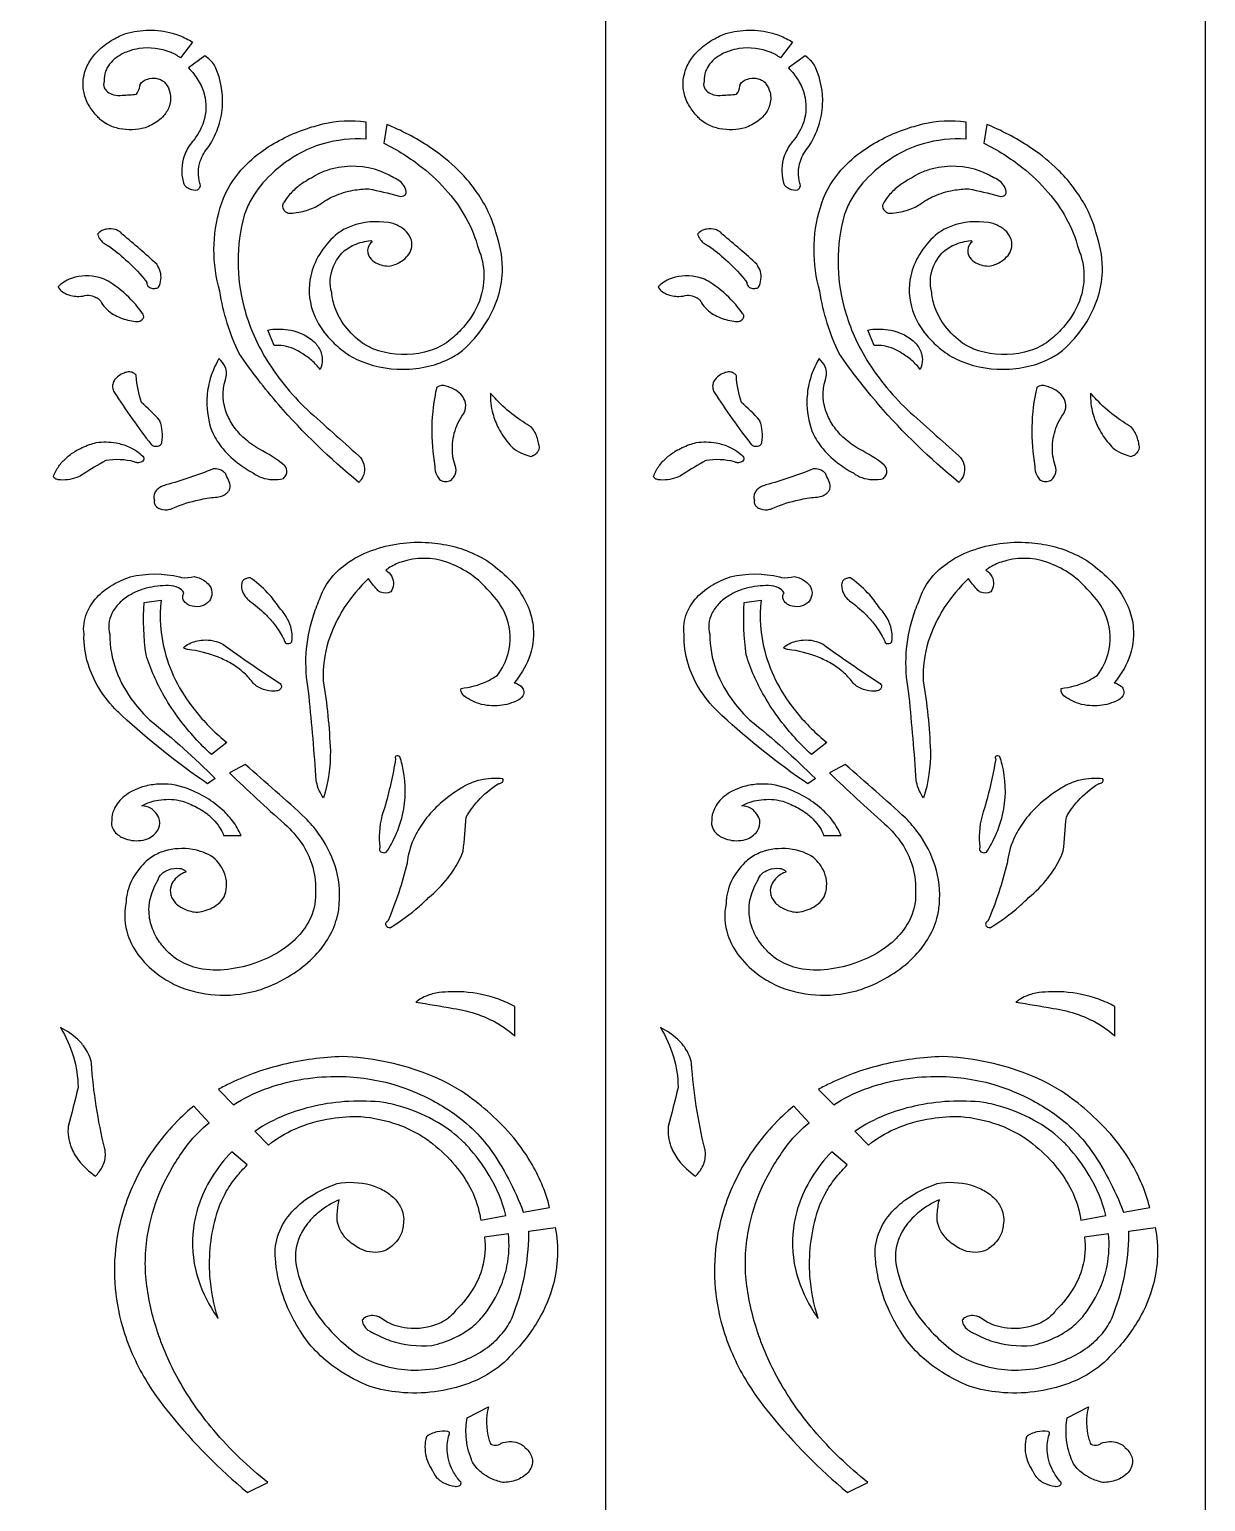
# Model space of a CAD drawing. Header units: millimetres. Extents: x -125 to 875, y -733 to 1267.
# Drawn here: x 385 to 875, y -412 to 201 of the extents above; entities that cross this region are included whole.
import ezdxf

# ---------------------------------------------------------------- set-up
doc = ezdxf.new("R2010")
doc.units = ezdxf.units.MM
doc.layers.add('Image_1', color=70, linetype='Continuous')

msp = doc.modelspace()

# ---------------------------------------------------------------- linework, layer by layer
at = {"layer": 'Image_1'}
msp.add_line((625, 1267), (625, -733), dxfattribs=at)
msp.add_lwpolyline([(625, 1267), (375, 1267), (125, 1267), (-125, 1267), (-125, -733), (125, -733), (375, -733), (625, -733), (875, -733), (875, 1267)], close=True, dxfattribs=at)
for points in [[(452.95, 196.14), (447.92, 189.58, 0.059479), (443.98, 191.85, 0.135698), (430.67, 193.45, 0.04559), (426.56, 192.46, 0.027667), (424.23, 191.52, 0.048701), (421.07, 189.62, 0.064552), (418.39, 187.01, 0.076088), (416.71, 184.02, 0.11284), (416.16, 179.89, 0.207076), (416.19, 177.18, 0.121353), (417.55, 175.48, 0.09827), (420.06, 174.24, 0.100166), (423.67, 174, 0.006338), (429.55, 174.41, 0.117704), (431.03, 177.88, 0.022626), (431.11, 178.57, -0.103264), (432.42, 179.95, -0.125183), (435.98, 181.14, -0.103859), (439.22, 180.7, -0.0629), (440.7, 179.95, -0.095556), (441.86, 178.8, -0.094581), (443.54, 175.16, -0.142491), (443.32, 169.59, -0.097268), (440.96, 165.54, -0.050581), (438.65, 163.38, -0.073056), (433.19, 160.47, -0.121424), (422.56, 160.08, -0.070182), (417.57, 161.84, -0.056137), (414.76, 163.71, -0.042541), (413.29, 165.2, -0.059628), (409.99, 169.45, -0.084016), (407.73, 175.09, -0.123467), (408, 183.43, -0.077992), (410.56, 188.88, -0.058495), (414.14, 193.07, -0.058396), (419.85, 197.25, -0.038783), (425.13, 199.73, -0.06836), (434.8, 201.14, -0.069094), (444.52, 199.9, -0.051204), (450.31, 197.68, -0.029346)], [(702.95, 196.14), (697.92, 189.58, 0.059479), (693.98, 191.85, 0.135698), (680.67, 193.45, 0.04559), (676.56, 192.46, 0.027667), (674.23, 191.52, 0.048701), (671.07, 189.62, 0.064552), (668.39, 187.01, 0.076088), (666.71, 184.02, 0.11284), (666.16, 179.89, 0.207076), (666.19, 177.18, 0.121353), (667.55, 175.48, 0.09827), (670.06, 174.24, 0.100166), (673.67, 174, 0.006338), (679.55, 174.41, 0.117704), (681.03, 177.88, 0.022626), (681.11, 178.57, -0.103264), (682.42, 179.95, -0.125183), (685.98, 181.14, -0.103859), (689.22, 180.7, -0.0629), (690.7, 179.95, -0.095556), (691.86, 178.8, -0.094581), (693.54, 175.16, -0.142491), (693.32, 169.59, -0.097268), (690.96, 165.54, -0.050581), (688.65, 163.38, -0.073056), (683.19, 160.47, -0.121424), (672.56, 160.08, -0.070182), (667.57, 161.84, -0.056137), (664.76, 163.71, -0.042541), (663.29, 165.2, -0.059628), (659.99, 169.45, -0.084016), (657.73, 175.09, -0.123467), (658, 183.43, -0.077992), (660.56, 188.88, -0.058495), (664.14, 193.07, -0.058396), (669.85, 197.25, -0.038783), (675.13, 199.73, -0.06836), (684.8, 201.14, -0.069094), (694.52, 199.9, -0.051204), (700.31, 197.68, -0.029346)], [(458.12, 190.5), (451.21, 185.42, -0.059393), (455.35, 180.21, -0.071913), (457.84, 174.43, -0.143646), (457.58, 162.99, -0.091587), (453.14, 155, -0.008817), (452.51, 154.26, 0.077128), (449.47, 148.65, 0.151919), (449.05, 138.11, 0.172335), (449.98, 136.18, 0.104695), (451.67, 135.05, 0.116319), (455.02, 134.54, 0.118521), (455.95, 135.52, 0.241481), (456.02, 137.38, -0.152981), (456.19, 146.57, -0.093098), (459.73, 152.71, 0.062877), (463.84, 161.38, 0.066776), (465.46, 170.21, 0.111102), (462.68, 185.28, 0.009199), (462.13, 186.52, 0.07999)], [(708.12, 190.5), (701.21, 185.42, -0.059393), (705.35, 180.21, -0.071913), (707.84, 174.43, -0.143646), (707.58, 162.99, -0.091587), (703.14, 155, -0.008817), (702.51, 154.26, 0.077128), (699.47, 148.65, 0.151919), (699.05, 138.11, 0.172335), (699.98, 136.18, 0.104695), (701.67, 135.05, 0.116319), (705.02, 134.54, 0.118521), (705.95, 135.52, 0.241481), (706.02, 137.38, -0.152981), (706.19, 146.57, -0.093098), (709.73, 152.71, 0.062877), (713.84, 161.38, 0.066776), (715.46, 170.21, 0.111102), (712.68, 185.28, 0.009199), (712.13, 186.52, 0.07999)], [(525.17, 155.75, 0.084028), (507.32, 153.79, 0.067257), (496.56, 149.21, 0.064616), (484.43, 139.86, 0.073833), (476.82, 129.56, 0.039463), (474.46, 124.09, 0.132085), (474.43, 85.45, 0.06547), (482.98, 65.18, 0.067942), (500.8, 42.94, 0.000925), (522.2, 23.77, -0.123426), (524.32, 20.29, -0.230352), (523.09, 13.7, -0.034525), (522.23, 12.68, -0.042638), (488.8, 45.1, -0.028002), (472.36, 66.37, -0.07434), (464.33, 92.34, -0.145875), (464.51, 127.22, -0.104466), (472.24, 141.71, -0.058643), (481.24, 150.22, -0.075458), (499.99, 159.93, -0.021133), (507.18, 162.06, -0.096863), (525.17, 162.89)], [(510.92, 91.87, -0.156835), (511.37, 102, -0.088613), (515.16, 108.23, -0.095635), (520.34, 111.7, -0.077895), (527.18, 113.44, -0.291366), (527.65, 113.19, -0.326567), (527.59, 112.85, 0.125417), (526.12, 110.59, 0.240178), (526.79, 106.4, 0.124462), (529.35, 104.18, 0.131498), (535.36, 102.87, 0.081729), (540.05, 104.88, 0.079414), (542.7, 107.3, 0.109989), (544.13, 110.21, 0.19774), (543.34, 115.47, 0.105602), (540.63, 118.44, 0.077588), (536.53, 120.54, 0.128905), (520.96, 120.12, 0.057579), (515.48, 117.79, 0.045985), (512.46, 115.67, 0.068526), (505.83, 107.7, 0.084641), (502.19, 98.77, 0.136632), (502.96, 84.29, 0.092155), (508.9, 73.9, 0.043539), (513.99, 68.82, 0.06507), (521.18, 64.07, 0.111366), (540.66, 59.81, 0.056244), (551.28, 61.08, 0.063062), (560.72, 64.61, 0.044198), (565.47, 67.69, 0.061696), (574.65, 78.31, 0.066095), (580, 89.24, 0.06976), (582.03, 100.3, 0.092522), (579.81, 115.2, 0.06781), (574.52, 128.64, 0.070017), (563.57, 142.84, 0.043278), (552.78, 151.74, 0.050633), (534.72, 161.5), (533.93, 161.83), (532.66, 154.1, -0.049378), (548.64, 143.93, -0.048397), (559.49, 133.52, -0.048071), (566.84, 122.99, -0.064192), (572.04, 110.07, -0.094395), (574.35, 99.31, -0.106743), (571.83, 86.75, -0.084542), (564.76, 76.2, -0.037472), (559.61, 71.5, -0.079356), (551.93, 67.62, -0.138679), (532.76, 66.9, -0.038383), (528.11, 68.39, -0.043915), (523.88, 70.59, -0.068845), (516.55, 77.76, -0.075401), (512.37, 85.29, -0.068236)], [(775.17, 155.75, 0.084028), (757.32, 153.79, 0.067257), (746.56, 149.21, 0.064616), (734.43, 139.86, 0.073833), (726.82, 129.56, 0.039463), (724.46, 124.09, 0.132085), (724.43, 85.45, 0.06547), (732.98, 65.18, 0.067942), (750.8, 42.94, 0.000925), (772.2, 23.77, -0.123426), (774.32, 20.29, -0.230352), (773.09, 13.7, -0.034525), (772.23, 12.68, -0.042638), (738.8, 45.1, -0.028002), (722.36, 66.37, -0.07434), (714.33, 92.34, -0.145875), (714.51, 127.22, -0.104466), (722.24, 141.71, -0.058643), (731.24, 150.22, -0.075458), (749.99, 159.93, -0.021133), (757.18, 162.06, -0.096863), (775.17, 162.89)], [(760.92, 91.87, -0.156835), (761.37, 102, -0.088613), (765.16, 108.23, -0.095635), (770.34, 111.7, -0.077895), (777.18, 113.44, -0.291366), (777.65, 113.19, -0.326567), (777.59, 112.85, 0.125417), (776.12, 110.59, 0.240178), (776.79, 106.4, 0.124462), (779.35, 104.18, 0.131498), (785.36, 102.87, 0.081729), (790.05, 104.88, 0.079414), (792.7, 107.3, 0.109989), (794.13, 110.21, 0.19774), (793.34, 115.47, 0.105602), (790.63, 118.44, 0.077588), (786.53, 120.54, 0.128905), (770.96, 120.12, 0.057579), (765.48, 117.79, 0.045985), (762.46, 115.67, 0.068526), (755.83, 107.7, 0.084641), (752.19, 98.77, 0.136632), (752.96, 84.29, 0.092155), (758.9, 73.9, 0.043539), (763.99, 68.82, 0.06507), (771.18, 64.07, 0.111366), (790.66, 59.81, 0.056244), (801.28, 61.08, 0.063062), (810.72, 64.61, 0.044198), (815.47, 67.69, 0.061696), (824.65, 78.31, 0.066095), (830, 89.24, 0.06976), (832.03, 100.3, 0.092522), (829.81, 115.2, 0.06781), (824.52, 128.64, 0.070017), (813.57, 142.84, 0.043278), (802.78, 151.74, 0.050633), (784.72, 161.5), (783.93, 161.83), (782.66, 154.1, -0.049378), (798.64, 143.93, -0.048397), (809.49, 133.52, -0.048071), (816.84, 122.99, -0.064192), (822.04, 110.07, -0.094395), (824.35, 99.31, -0.106743), (821.83, 86.75, -0.084542), (814.76, 76.2, -0.037472), (809.61, 71.5, -0.079356), (801.93, 67.62, -0.138679), (782.76, 66.9, -0.038383), (778.11, 68.39, -0.043915), (773.88, 70.59, -0.068845), (766.55, 77.76, -0.075401), (762.37, 85.29, -0.068236)], [(492.92, 124.85, 0.061638), (499.67, 125.81, 0.06771), (505.37, 128.15, 0.008655), (505.99, 128.52, -0.061809), (511.89, 132.01, -0.059462), (519.93, 134.42, -0.041742), (526.36, 135, -0.02764), (538.55, 132.07, 0.199369), (540.92, 132.16, 0.096455), (541.64, 132.7, 0.261504), (541.89, 133.88), (541.89, 133.89, 0.125811), (540.84, 136.59, 0.086537), (538.94, 138.49, 0.070348), (536.09, 139.96, 0.050527), (531.14, 142.4, 0.149217), (511.3, 143.4, 0.047053), (506.01, 141.52, 0.040596), (502.49, 139.52, 0.051934), (496.75, 135.84, 0.050995), (492.96, 132.12, 0.035227), (491.1, 129.52, -0.055543), (490.96, 129.32, 0.126586), (490.46, 128.13, 0.192638), (490.95, 126.28, 0.096139), (492.05, 125.28, 0.048226)], [(742.92, 124.85, 0.061638), (749.67, 125.81, 0.06771), (755.37, 128.15, 0.008655), (755.99, 128.52, -0.061809), (761.89, 132.01, -0.059462), (769.93, 134.42, -0.041742), (776.36, 135, -0.02764), (788.55, 132.07, 0.199369), (790.92, 132.16, 0.096455), (791.64, 132.7, 0.261504), (791.89, 133.88), (791.89, 133.89, 0.125811), (790.84, 136.59, 0.086537), (788.94, 138.49, 0.070348), (786.09, 139.96, 0.050527), (781.14, 142.4, 0.149217), (761.3, 143.4, 0.047053), (756.01, 141.52, 0.040596), (752.49, 139.52, 0.051934), (746.75, 135.84, 0.050995), (742.96, 132.12, 0.035227), (741.1, 129.52, -0.055543), (740.96, 129.32, 0.126586), (740.46, 128.13, 0.192638), (740.95, 126.28, 0.096139), (742.05, 125.28, 0.048226)], [(438.8, 93.98, 0.188956), (439.51, 100.54, 0.080387), (438.08, 103.58, 0.014979), (423.76, 115.99, 0.09341), (422.61, 117.16, 0.081802), (420.76, 118.03, 0.112425), (417.22, 118.24, 0.056582), (415.58, 117.78, 0.076875), (414.08, 116.87, 0.061433), (413.38, 116.11, 0.098016), (414.46, 113.93, 0.074501), (416.25, 112.21, 0.045769), (417.96, 111.21, -0.027572), (425.07, 105.5, -0.038414), (432.73, 97.53, -0.00713), (433.94, 96.01, 0.203428), (434.13, 94.81, 0.090805), (434.68, 94.2, 0.122544), (436.3, 93.55, 0.110642), (438.13, 93.69, 0.055177)], [(688.8, 93.98, 0.188956), (689.51, 100.54, 0.080387), (688.08, 103.58, 0.014979), (673.76, 115.99, 0.09341), (672.61, 117.16, 0.081802), (670.76, 118.03, 0.112425), (667.22, 118.24, 0.056582), (665.58, 117.78, 0.076875), (664.08, 116.87, 0.061433), (663.38, 116.11, 0.098016), (664.46, 113.93, 0.074501), (666.25, 112.21, 0.045769), (667.96, 111.21, -0.027572), (675.07, 105.5, -0.038414), (682.73, 97.53, -0.00713), (683.94, 96.01, 0.203428), (684.13, 94.81, 0.090805), (684.68, 94.2, 0.122544), (686.3, 93.55, 0.110642), (688.13, 93.69, 0.055177)], [(396.94, 94, 0.09146), (398.71, 92.16, 0.052995), (400.42, 91.18, 0.107255), (405.59, 90.2, 0.070833), (408.97, 90.76, -0.075548), (411.78, 90.21, -0.066064), (413.57, 89.27, -0.064227), (414.62, 88.3, 0.071151), (416.53, 85.53, 0.060717), (419.36, 83.13, 0.041293), (422.11, 81.62, 0.068911), (428.41, 79.86, 0.161224), (431.01, 79.94, 0.067279), (431.81, 80.37, 0.086064), (432.38, 80.97, 0.115175), (432.63, 81.68, 0.178175), (432.33, 82.81, 0.042316), (432.09, 83.09, 0.041379), (427.41, 88.81, 0.052519), (418.53, 96.14, 0.054816), (415.37, 97.67, 0.145685), (404.09, 98.17, 0.05107), (400.71, 96.95, 0.057465), (398.09, 95.28, 0.025614), (397.18, 94.47, 0.12445)], [(646.94, 94, 0.09146), (648.71, 92.16, 0.052995), (650.42, 91.18, 0.107255), (655.59, 90.2, 0.070833), (658.97, 90.76, -0.075548), (661.78, 90.21, -0.066064), (663.57, 89.27, -0.064227), (664.62, 88.3, 0.071151), (666.53, 85.53, 0.060717), (669.36, 83.13, 0.041293), (672.11, 81.62, 0.068911), (678.41, 79.86, 0.161224), (681.01, 79.94, 0.067279), (681.81, 80.37, 0.086064), (682.38, 80.97, 0.115175), (682.63, 81.68, 0.178175), (682.33, 82.81, 0.042316), (682.09, 83.09, 0.041379), (677.41, 88.81, 0.052519), (668.53, 96.14, 0.054816), (665.37, 97.67, 0.145685), (654.09, 98.17, 0.05107), (650.71, 96.95, 0.057465), (648.09, 95.28, 0.025614), (647.18, 94.47, 0.12445)], [(486.89, 69.7), (484.31, 76.19, -0.083615), (492.76, 76.28, -0.054203), (497.52, 75.02, -0.035594), (500.16, 73.78, -0.045315), (502.68, 72.05, -0.042129), (504.39, 70.38, -0.052085), (505.8, 68.35, -0.064487), (506.74, 65.96, -0.051581), (507.01, 64.06, -0.113837), (506.15, 59.79, 0.047812), (502.66, 63.43, 0.041506), (498.35, 66.58, 0.024694), (495.14, 68.32, 0.067802), (490.95, 69.56, 0.057778)], [(736.89, 69.7), (734.31, 76.19, -0.083615), (742.76, 76.28, -0.054203), (747.52, 75.02, -0.035594), (750.16, 73.78, -0.045315), (752.68, 72.05, -0.042129), (754.39, 70.38, -0.052085), (755.8, 68.35, -0.064487), (756.74, 65.96, -0.051581), (757.01, 64.06, -0.113837), (756.15, 59.79, 0.047812), (752.66, 63.43, 0.041506), (748.35, 66.58, 0.024694), (745.14, 68.32, 0.067802), (740.95, 69.56, 0.057778)], [(463.96, 64.29, 0.06883), (460, 54.67, 0.058896), (458.91, 46.56, 0.089011), (461, 34.11, 0.061032), (464.9, 27.57, 0.062776), (471.69, 20.86, 0.040877), (478.26, 16.61, 0.084545), (481.78, 14.7, 0.145658), (490.78, 14.34, 0.107714), (491.93, 15.83, 0.244903), (491.79, 19.06, 0.060191), (491.14, 19.93, 0.054488), (480.79, 26.47, -0.052298), (474.49, 31.07, -0.049254), (470.35, 35.65, -0.060119), (467.3, 41.1, -0.172779), (466.62, 55.46, 0.196148), (466.55, 60.86, 0.109429)], [(713.96, 64.29, 0.06883), (710, 54.67, 0.058896), (708.91, 46.56, 0.089011), (711, 34.11, 0.061032), (714.9, 27.57, 0.062776), (721.69, 20.86, 0.040877), (728.26, 16.61, 0.084545), (731.78, 14.7, 0.145658), (740.78, 14.34, 0.107714), (741.93, 15.83, 0.244903), (741.79, 19.06, 0.060191), (741.14, 19.93, 0.054488), (730.79, 26.47, -0.052298), (724.49, 31.07, -0.049254), (720.35, 35.65, -0.060119), (717.3, 41.1, -0.172779), (716.62, 55.46, 0.196148), (716.55, 60.86, 0.109429)], [(429.53, 57.07, 0.13946), (428.79, 57.99, 0.112603), (427.22, 58.66, 0.120678), (425.1, 58.53, 0.046439), (424.48, 58.27, 0.075342), (422.08, 57, 0.063116), (420.77, 55.75, 0.086654), (419.88, 54.14, 0.105364), (419.65, 52.26, 0.106424), (420.3, 50.27, 0.02116), (435.72, 28.5, 0.130285), (436.82, 27.85, 0.161556), (438.89, 27.92, 0.084253), (439.57, 28.32, 0.168937), (440.09, 29.11, 0.054176), (440.13, 29.37, 0.134296), (439.33, 38.27, 0.005482), (439.19, 38.63, 0.023322), (431.71, 45.98, -0.069313)], [(679.53, 57.07, 0.13946), (678.79, 57.99, 0.112603), (677.22, 58.66, 0.120678), (675.1, 58.53, 0.046439), (674.48, 58.27, 0.075342), (672.08, 57, 0.063116), (670.77, 55.75, 0.086654), (669.88, 54.14, 0.105364), (669.65, 52.26, 0.106424), (670.3, 50.27, 0.02116), (685.72, 28.5, 0.130285), (686.82, 27.85, 0.161556), (688.89, 27.92, 0.084253), (689.57, 28.32, 0.168937), (690.09, 29.11, 0.054176), (690.13, 29.37, 0.134296), (689.33, 38.27, 0.005482), (689.19, 38.63, 0.023322), (681.71, 45.98, -0.069313)], [(555.88, 13.93, 0.13964), (557.76, 13.07, 0.126638), (559.94, 13.29, 0.082245), (560.84, 13.8, 0.112311), (562.35, 15.95, 0.193715), (562.36, 19.66, -0.088174), (561.2, 27.8, -0.090245), (563.07, 36.28, -0.040305), (565.12, 40.26, 0.10498), (566.52, 42.81, 0.165406), (566.36, 46.85, 0.101029), (564.67, 49.46, 0.079137), (561.84, 51.54, 0.043375), (559.57, 52.48, 0.200437), (555.71, 52.79, 0.075798), (554.67, 52.28, 0.102136), (553.94, 19.33, 0.141033), (554.7, 15.65, 0.061526)], [(577.09, 49.89, 0.077146), (578.05, 41.34, 0.052965), (580.44, 35.25, 0.052156), (584.64, 28.98, 0.067394), (587.11, 26.58, 0.060741), (590.67, 24.56, 0.041138), (593.88, 23.52, 0.07274), (595.61, 24.33, 0.076203), (596.73, 25.36, 0.103087), (597.36, 26.59, 0.157057), (597.26, 28.48, 0.086443), (595.63, 33.41, 0.038626), (594.17, 35.7, -0.029954), (586.98, 40.53, -0.039587), (579.62, 47.07, -0.016527)], [(805.88, 13.93, 0.13964), (807.76, 13.07, 0.126638), (809.94, 13.29, 0.082245), (810.84, 13.8, 0.112311), (812.35, 15.95, 0.193715), (812.36, 19.66, -0.088174), (811.2, 27.8, -0.090245), (813.07, 36.28, -0.040305), (815.12, 40.26, 0.10498), (816.52, 42.81, 0.165406), (816.36, 46.85, 0.101029), (814.67, 49.46, 0.079137), (811.84, 51.54, 0.043375), (809.57, 52.48, 0.200437), (805.71, 52.79, 0.075798), (804.67, 52.28, 0.102136), (803.94, 19.33, 0.141033), (804.7, 15.65, 0.061526)], [(827.09, 49.89, 0.077146), (828.05, 41.34, 0.052965), (830.44, 35.25, 0.052156), (834.64, 28.98, 0.067394), (837.11, 26.58, 0.060741), (840.67, 24.56, 0.041138), (843.88, 23.52, 0.07274), (845.61, 24.33, 0.076203), (846.73, 25.36, 0.103087), (847.36, 26.59, 0.157057), (847.26, 28.48, 0.086443), (845.63, 33.41, 0.038626), (844.17, 35.7, -0.029954), (836.98, 40.53, -0.039587), (829.62, 47.07, -0.016527)], [(395, 15.1, -0.072318), (397.25, 19.45, -0.053782), (400.23, 22.79, -0.048343), (404.08, 25.65, -0.051097), (409.99, 28.43, -0.021073), (412.83, 29.29, -0.078292), (421.11, 29.12, -0.059094), (426.41, 27.54, -0.045), (429.67, 25.76, -0.052178), (432.19, 23.65, -0.187437), (432.69, 22.77, -0.18115), (432.5, 21.92, -0.129489), (431.86, 21.3, -0.161934), (429.87, 20.9, -0.111806), (428.69, 21.29, 0.103185), (416.79, 21.79, 0.016078), (407.36, 16.12, -0.057931), (404.73, 14.73, -0.120339), (396.95, 13.79, -0.102003), (395.72, 14.26, -0.121257), (395.09, 14.93, -0.03005)], [(645, 15.1, -0.072318), (647.25, 19.45, -0.053782), (650.23, 22.79, -0.048343), (654.08, 25.65, -0.051097), (659.99, 28.43, -0.021073), (662.83, 29.29, -0.078292), (671.11, 29.12, -0.059094), (676.41, 27.54, -0.045), (679.67, 25.76, -0.052178), (682.19, 23.65, -0.187437), (682.69, 22.77, -0.18115), (682.5, 21.92, -0.129489), (681.86, 21.3, -0.161934), (679.87, 20.9, -0.111806), (678.69, 21.29, 0.103185), (666.79, 21.79, 0.016078), (657.36, 16.12, -0.057931), (654.73, 14.73, -0.120339), (646.95, 13.79, -0.102003), (645.72, 14.26, -0.121257), (645.09, 14.93, -0.03005)], [(467.19, 15.02, 0.128866), (466.64, 16.37, 0.085466), (465.67, 17.29, 0.082826), (463.98, 18.06, 0.088202), (461.51, 18.29, -0.027418), (441.85, 11.6, 0.062951), (439.73, 10.8, 0.067335), (438.22, 9.71, 0.082485), (437.23, 8.36, 0.206272), (437.04, 5.31, 0.194621), (437.22, 3.47, 0.096925), (437.99, 2.5, 0.092457), (439.51, 1.62, 0.156029), (443.49, 1.46, 0.065817), (444.77, 2, -0.048316), (455.67, 5.45, -0.02724), (462.54, 6.53, 0.074761), (465.07, 6.98, 0.065275), (466.71, 7.8, 0.072762), (467.8, 8.8, 0.078315), (468.41, 9.84, 0.183797), (468.42, 12.18, 0.084481)], [(717.19, 15.02, 0.128866), (716.64, 16.37, 0.085466), (715.67, 17.29, 0.082826), (713.98, 18.06, 0.088202), (711.51, 18.29, -0.027418), (691.85, 11.6, 0.062951), (689.73, 10.8, 0.067335), (688.22, 9.71, 0.082485), (687.23, 8.36, 0.206272), (687.04, 5.31, 0.194621), (687.22, 3.47, 0.096925), (687.99, 2.5, 0.092457), (689.51, 1.62, 0.156029), (693.49, 1.46, 0.065817), (694.77, 2, -0.048316), (705.67, 5.45, -0.02724), (712.54, 6.53, 0.074761), (715.07, 6.98, 0.065275), (716.71, 7.8, 0.072762), (717.8, 8.8, 0.078315), (718.41, 9.84, 0.183797), (718.42, 12.18, 0.084481)], [(580.65, -23.87, -0.065861), (588.55, -31.87, -0.071418), (593.16, -40.23, -0.068439), (594.91, -47.98, -0.11182), (593.07, -60.71, -0.08179), (586.95, -70.83, -0.130502), (589.85, -72.27, -0.141475), (590.88, -73.9, -0.206767), (590.57, -76.32, -0.163777), (587.72, -78.46, -0.095084), (579.91, -80.41, -0.101532), (571.21, -79.17, -0.058102), (567.73, -77.43, -0.11866), (565.5, -75.71, -0.197534), (564.8, -73.16, 0.081882), (575.5, -70.26, 0.048292), (579.96, -67.65, 0.094841), (584.43, -58.67, 0.156007), (583.88, -43.83, 0.093553), (577.83, -33.99, 0.021751), (575.65, -31.78, 0.075584), (567.95, -25.05, 0.055768), (558.83, -20.56, 0.164926), (539.92, -20.51, 0.064508), (534.58, -23.11, 0.015985), (533.52, -23.86, -0.108636), (535.96, -26.53, -0.149036), (536.69, -29.84, -0.132418), (535.5, -32.98, -0.213468), (531.3, -33.06, -0.14821), (529.84, -31.94, -0.045161), (526.28, -27.4, 0.056857), (516.16, -39.52, 0.070484), (509.5, -53.68, 0.084024), (507.4, -69.97, -0.030632), (510.36, -99.22, -0.08155), (507.51, -118.77, -0.114172), (504.61, -112.22, -0.048268), (504.35, -109.42, 0.007374), (501.29, -74.26, -0.12398), (503.16, -43.3, -0.027887), (505.87, -36.11, -0.093314), (510.09, -27.93, -0.071802), (516.73, -21.48, -0.07108), (527.54, -15.72, -0.105081), (551.37, -12.39, -0.041842), (561.21, -13.93, -0.048385), (570.41, -17.16, -0.075101), (580.14, -23.42, 0.012454)], [(830.65, -23.87, -0.065861), (838.55, -31.87, -0.071418), (843.16, -40.23, -0.068439), (844.91, -47.98, -0.11182), (843.07, -60.71, -0.08179), (836.95, -70.83, -0.130502), (839.85, -72.27, -0.141475), (840.88, -73.9, -0.206767), (840.57, -76.32, -0.163777), (837.72, -78.46, -0.095084), (829.91, -80.41, -0.101532), (821.21, -79.17, -0.058102), (817.73, -77.43, -0.11866), (815.5, -75.71, -0.197534), (814.8, -73.16, 0.081882), (825.5, -70.26, 0.048292), (829.96, -67.65, 0.094841), (834.43, -58.67, 0.156007), (833.88, -43.83, 0.093553), (827.83, -33.99, 0.021751), (825.65, -31.78, 0.075584), (817.95, -25.05, 0.055768), (808.83, -20.56, 0.164926), (789.92, -20.51, 0.064508), (784.58, -23.11, 0.015985), (783.52, -23.86, -0.108636), (785.96, -26.53, -0.149036), (786.69, -29.84, -0.132418), (785.5, -32.98, -0.213468), (781.3, -33.06, -0.14821), (779.84, -31.94, -0.045161), (776.28, -27.4, 0.056857), (766.16, -39.52, 0.070484), (759.5, -53.68, 0.084024), (757.4, -69.97, -0.030632), (760.36, -99.22, -0.08155), (757.51, -118.77, -0.114172), (754.61, -112.22, -0.048268), (754.35, -109.42, 0.007374), (751.29, -74.26, -0.12398), (753.16, -43.3, -0.027887), (755.87, -36.11, -0.093314), (760.09, -27.93, -0.071802), (766.73, -21.48, -0.07108), (777.54, -15.72, -0.105081), (801.37, -12.39, -0.041842), (811.21, -13.93, -0.048385), (820.41, -17.16, -0.075101), (830.14, -23.42, 0.012454)], [(448.32, -26.94, 0.096946), (453.65, -26.58, -0.08474), (457.53, -28.03, -0.091954), (459.93, -30.15, -0.208996), (460.98, -34.34, -0.14976), (459.38, -37.41, -0.140163), (455.99, -39.03, -0.141571), (451.69, -38.56, -0.095124), (449.84, -37.33, -0.211875), (448.89, -34.91, -0.134731), (449.38, -33.34, 0.141002), (447.12, -31.29, 0.119458), (442.97, -30.32, 0.071175), (433.68, -31.45, 0.07174), (426.47, -34.49, 0.059713), (422.36, -37.72, 0.078301), (419.31, -41.99, 0.179557), (418.44, -50.62, 0.088223), (421.15, -65.77, 0.073846), (428.42, -78.91, 0.040592), (435.17, -86.43, -0.029617), (462.44, -110.78), (459.24, -112.96, -0.035416), (423.53, -84.47, -0.001966), (421.74, -82.81, -0.060076), (413.91, -72.96, -0.062898), (409.4, -62.96, -0.081366), (407.74, -50.62, -0.130881), (408.89, -41.69, -0.09002), (413.04, -35.28, -0.073868), (419.72, -29.98, -0.052199), (426.97, -26.72, -0.12259), (447.53, -26.73)], [(476.77, -27.04, 0.10659), (474.94, -27.5, 0.082378), (474.04, -28.15, 0.116448), (473.54, -29, 0.048188), (473.46, -29.35, 0.124677), (473.79, -32.76, 0.092871), (475.42, -35.47, 0.041527), (476.71, -36.7, -0.042242), (483.18, -42.11, -0.033605), (487.13, -46.6, -0.044184), (490.67, -52.17, -0.016032), (491.64, -54.21, 0.254253), (493.69, -54.29, 0.090791), (494.14, -53.94, 0.141855), (494.35, -53.48, 0.102305), (493.87, -47.44, 0.066912), (492, -43.26, 0.053485), (489.25, -39.79, 0.041775), (485.07, -34.23, 0.049639), (477.66, -27.5, 0.002907), (477.15, -27.14, 0.111476)], [(698.32, -26.94, 0.096946), (703.65, -26.58, -0.08474), (707.53, -28.03, -0.091954), (709.93, -30.15, -0.208996), (710.98, -34.34, -0.14976), (709.38, -37.41, -0.140163), (705.99, -39.03, -0.141571), (701.69, -38.56, -0.095124), (699.84, -37.33, -0.211875), (698.89, -34.91, -0.134731), (699.38, -33.34, 0.141002), (697.12, -31.29, 0.119458), (692.97, -30.32, 0.071175), (683.68, -31.45, 0.07174), (676.47, -34.49, 0.059713), (672.36, -37.72, 0.078301), (669.31, -41.99, 0.179557), (668.44, -50.62, 0.088223), (671.15, -65.77, 0.073846), (678.42, -78.91, 0.040592), (685.17, -86.43, -0.029617), (712.44, -110.78), (709.24, -112.96, -0.035416), (673.53, -84.47, -0.001966), (671.74, -82.81, -0.060076), (663.91, -72.96, -0.062898), (659.4, -62.96, -0.081366), (657.74, -50.62, -0.130881), (658.89, -41.69, -0.09002), (663.04, -35.28, -0.073868), (669.72, -29.98, -0.052199), (676.97, -26.72, -0.12259), (697.53, -26.73)], [(726.77, -27.04, 0.10659), (724.94, -27.5, 0.082378), (724.04, -28.15, 0.116448), (723.54, -29, 0.048188), (723.46, -29.35, 0.124677), (723.79, -32.76, 0.092871), (725.42, -35.47, 0.041527), (726.71, -36.7, -0.042242), (733.18, -42.11, -0.033605), (737.13, -46.6, -0.044184), (740.67, -52.17, -0.016032), (741.64, -54.21, 0.254253), (743.69, -54.29, 0.090791), (744.14, -53.94, 0.141855), (744.35, -53.48, 0.102305), (743.87, -47.44, 0.066912), (742, -43.26, 0.053485), (739.25, -39.79, 0.041775), (735.07, -34.23, 0.049639), (727.66, -27.5, 0.002907), (727.15, -27.14, 0.111476)], [(439.87, -36.35, 0.092973), (441.34, -57.62, 0.057417), (446.71, -71.32, 0.048065), (454.68, -83.26, 0.04895), (467.26, -95.75), (460.79, -100.7, -0.044436), (447.76, -86.35, -0.031154), (441.18, -76.42, -0.056469), (433.61, -59.19, -0.051916), (432.8, -37.35)], [(689.87, -36.35, 0.092973), (691.34, -57.62, 0.057417), (696.71, -71.32, 0.048065), (704.68, -83.26, 0.04895), (717.26, -95.75), (710.79, -100.7, -0.044436), (697.76, -86.35, -0.031154), (691.18, -76.42, -0.056469), (683.61, -59.19, -0.051916), (682.8, -37.35)], [(449.18, -56.23, -0.066608), (451.55, -54.55, -0.099326), (457.31, -53, -0.070156), (461.72, -53.32, -0.081491), (465.62, -54.8, 0.012743), (489.04, -70.83, -0.110922), (489.77, -71.49, -0.109396), (490.02, -72.11, -0.202611), (489.71, -73.25, -0.127303), (488.75, -73.98, -0.122453), (486.98, -74.28, -0.085727), (482.46, -73.61, -0.054875), (480.1, -72.52, -0.06663), (478.36, -71.11, 0.053458), (474.46, -66.79, 0.050232), (468.98, -62.79, 0.036073), (463.7, -60.17, 0.066204), (451, -56.95, -0.107132), (449.63, -56.55, -0.057804)], [(699.18, -56.23, -0.066608), (701.55, -54.55, -0.099326), (707.31, -53, -0.070156), (711.72, -53.32, -0.081491), (715.62, -54.8, 0.012743), (739.04, -70.83, -0.110922), (739.77, -71.49, -0.109396), (740.02, -72.11, -0.202611), (739.71, -73.25, -0.127303), (738.75, -73.98, -0.122453), (736.98, -74.28, -0.085727), (732.46, -73.61, -0.054875), (730.1, -72.52, -0.06663), (728.36, -71.11, 0.053458), (724.46, -66.79, 0.050232), (718.98, -62.79, 0.036073), (713.7, -60.17, 0.066204), (701, -56.95, -0.107132), (699.63, -56.55, -0.057804)], [(533.68, -141.48, 0.043802), (537.91, -133.56, 0.058962), (540.96, -123.29, 0.10451), (540.25, -104.87, 0.01806), (539.31, -101.67, 0.17986), (538.52, -101.28, 0.144374), (537.7, -101.44, 0.145734), (537.36, -101.77, 0.307623), (537.46, -102.44, 0.046043), (537.57, -102.55, -0.026407), (532.95, -123.02, 0.103154), (530.75, -136.53, 0.022925), (531.02, -139.57, 0.352049), (531.05, -140.9, 0.126622), (531.78, -141.43, 0.183093)], [(783.68, -141.48, 0.043802), (787.91, -133.56, 0.058962), (790.96, -123.29, 0.10451), (790.25, -104.87, 0.01806), (789.31, -101.67, 0.17986), (788.52, -101.28, 0.144374), (787.7, -101.44, 0.145734), (787.36, -101.77, 0.307623), (787.46, -102.44, 0.046043), (787.57, -102.55, -0.026407), (782.95, -123.02, 0.103154), (780.75, -136.53, 0.022925), (781.02, -139.57, 0.352049), (781.05, -140.9, 0.126622), (781.78, -141.43, 0.183093)], [(474.9, -104.9), (468.35, -108.4, 0.010999), (491.31, -129.61, -0.063478), (498.47, -137.84, -0.066614), (502.62, -146.37, -0.089711), (504.13, -157.18, -0.128786), (502.19, -168.66, -0.075829), (497.62, -175.76, -0.064119), (490.74, -181.85, -0.063815), (480.01, -187.3, -0.054573), (467.6, -190.3, -0.089724), (455.66, -189.84, -0.079806), (447.33, -186.63, -0.059559), (443.25, -183.51, -0.048428), (439.25, -178.93, -0.071649), (435.97, -172.56, -0.084565), (434.8, -165.36, -0.125766), (437.96, -154.16, -0.01071), (438.53, -153.23, -0.160655), (440.11, -150.46, -0.104443), (442.98, -148.75, -0.103051), (447.57, -148.16, -0.137622), (449.79, -149.11, -0.056566), (450.29, -149.62, 0.090125), (446.35, -151.98, 0.087945), (444.39, -154.52, 0.149471), (443.7, -158.29, 0.150079), (445.51, -162.21, 0.102418), (449.12, -164.94, 0.081992), (454.26, -166.43, 0.100782), (461.03, -164.64, 0.076993), (464.42, -162.24, 0.107227), (466.45, -159.14, 0.180964), (466.18, -149.86, 0.10776), (461.61, -143.6, 0.102547), (452.9, -140.26, 0.114388), (441.17, -141, 0.069365), (435.88, -143.45, 0.047208), (433.69, -145.19, 0.067427), (428.49, -151.62, 0.098358), (425.46, -160.01, 0.033454), (425.22, -162.89, 0.130573), (425.98, -175.95, 0.088305), (430.97, -185.09, 0.071972), (439.36, -192.92, 0.039686), (446.24, -196.97, 0.166174), (479.04, -199.33, 0.013436), (481.48, -198.62, 0.053005), (494, -192.6, 0.055528), (503.19, -185.35, 0.05946), (509.31, -177.63, 0.070024), (513.05, -169.09, 0.046533), (514.1, -163.04, 0.097853), (512.31, -147.1, 0.079253), (505.35, -133.5, 0.035602), (500.06, -127.23, 0.007934)], [(724.9, -104.9), (718.35, -108.4, 0.010999), (741.31, -129.61, -0.063478), (748.47, -137.84, -0.066614), (752.62, -146.37, -0.089711), (754.13, -157.18, -0.128786), (752.19, -168.66, -0.075829), (747.62, -175.76, -0.064119), (740.74, -181.85, -0.063815), (730.01, -187.3, -0.054573), (717.6, -190.3, -0.089724), (705.66, -189.84, -0.079806), (697.33, -186.63, -0.059559), (693.25, -183.51, -0.048428), (689.25, -178.93, -0.071649), (685.97, -172.56, -0.084565), (684.8, -165.36, -0.125766), (687.96, -154.16, -0.01071), (688.53, -153.23, -0.160655), (690.11, -150.46, -0.104443), (692.98, -148.75, -0.103051), (697.57, -148.16, -0.137622), (699.79, -149.11, -0.056566), (700.29, -149.62, 0.090125), (696.35, -151.98, 0.087945), (694.39, -154.52, 0.149471), (693.7, -158.29, 0.150079), (695.51, -162.21, 0.102418), (699.12, -164.94, 0.081992), (704.26, -166.43, 0.100782), (711.03, -164.64, 0.076993), (714.42, -162.24, 0.107227), (716.45, -159.14, 0.180964), (716.18, -149.86, 0.10776), (711.61, -143.6, 0.102547), (702.9, -140.26, 0.114388), (691.17, -141, 0.069365), (685.88, -143.45, 0.047208), (683.69, -145.19, 0.067427), (678.49, -151.62, 0.098358), (675.46, -160.01, 0.033454), (675.22, -162.89, 0.130573), (675.98, -175.95, 0.088305), (680.97, -185.09, 0.071972), (689.36, -192.92, 0.039686), (696.24, -196.97, 0.166174), (729.04, -199.33, 0.013436), (731.48, -198.62, 0.053005), (744, -192.6, 0.055528), (753.19, -185.35, 0.05946), (759.31, -177.63, 0.070024), (763.05, -169.09, 0.046533), (764.1, -163.04, 0.097853), (762.31, -147.1, 0.079253), (755.35, -133.5, 0.035602), (750.06, -127.23, 0.007934)], [(473.16, -134.43, 0.061645), (469.63, -128.37, 0.050521), (464.94, -123.33, 0.051815), (457.82, -118.26, 0.038883), (450.46, -114.8, 0.10973), (437.96, -113.13, 0.054022), (432.07, -114.24, 0.042732), (428.09, -115.84, 0.050539), (424.6, -118.08, 0.051624), (422.12, -120.51, 0.066692), (420.23, -123.57, 0.109506), (419.29, -128.2, 0.161554), (419.68, -131.5, 0.104144), (421.45, -133.83, 0.057463), (423.27, -135.11, 0.133018), (430.43, -136.6, 0.071698), (434.25, -135.83, 0.058564), (434.84, -135.57, 0.070597), (437.25, -133.82, 0.090758), (438.8, -131.64, 0.206287), (438.9, -126.98, 0.108594), (436.97, -124.28, 0.048564), (435.39, -123.1, 0.092232), (431.84, -122.06, -0.084726), (438.82, -119.69, -0.089492), (447.32, -119.86, -0.07785), (453.1, -121.92, -0.056655), (458.84, -125.31, -0.047912), (462.26, -128.46, -0.056048), (464.79, -132.02, -0.038446), (465.89, -134.43)], [(582.24, -110.83, 0.085209), (572.81, -111.37, 0.079286), (566.17, -113.97, -0.007803), (564.85, -114.76, 0.045984), (556.09, -121.2, 0.048865), (549.75, -128.06, 0.04885), (545.55, -134.93, 0.075968), (542.5, -144.83, 0.008602), (542.35, -145.96, -0.04311), (534.33, -170.13, 0.175037), (533.52, -170.85, 0.287251), (533.61, -172.07, 0.181483), (535.11, -172.86, 0.017365), (535.31, -172.88, 0.045883), (547.47, -163.95, 0.017664), (551.28, -160.33, 0.053865), (559.26, -152.26, 0.047843), (563.84, -145.23, 0.02908), (565.72, -141.02, 0.004344), (567, -126.76, -0.057453), (571.78, -120.11, -0.061126), (580.34, -112.89, 0.126588), (581.59, -112.52, 0.19129), (582.3, -111.71, 0.198764)], [(723.16, -134.43, 0.061645), (719.63, -128.37, 0.050521), (714.94, -123.33, 0.051815), (707.82, -118.26, 0.038883), (700.46, -114.8, 0.10973), (687.96, -113.13, 0.054022), (682.07, -114.24, 0.042732), (678.09, -115.84, 0.050539), (674.6, -118.08, 0.051624), (672.12, -120.51, 0.066692), (670.23, -123.57, 0.109506), (669.29, -128.2, 0.161554), (669.68, -131.5, 0.104144), (671.45, -133.83, 0.057463), (673.27, -135.11, 0.133018), (680.43, -136.6, 0.071698), (684.25, -135.83, 0.058564), (684.84, -135.57, 0.070597), (687.25, -133.82, 0.090758), (688.8, -131.64, 0.206287), (688.9, -126.98, 0.108594), (686.97, -124.28, 0.048564), (685.39, -123.1, 0.092232), (681.84, -122.06, -0.084726), (688.82, -119.69, -0.089492), (697.32, -119.86, -0.07785), (703.1, -121.92, -0.056655), (708.84, -125.31, -0.047912), (712.26, -128.46, -0.056048), (714.79, -132.02, -0.038446), (715.89, -134.43)], [(832.24, -110.83, 0.085209), (822.81, -111.37, 0.079286), (816.17, -113.97, -0.007803), (814.85, -114.76, 0.045984), (806.09, -121.2, 0.048865), (799.75, -128.06, 0.04885), (795.55, -134.93, 0.075968), (792.5, -144.83, 0.008602), (792.35, -145.96, -0.04311), (784.33, -170.13, 0.175037), (783.52, -170.85, 0.287251), (783.61, -172.07, 0.181483), (785.11, -172.86, 0.017365), (785.31, -172.88, 0.045883), (797.47, -163.95, 0.017664), (801.28, -160.33, 0.053865), (809.26, -152.26, 0.047843), (813.84, -145.23, 0.02908), (815.72, -141.02, 0.004344), (817, -126.76, -0.057453), (821.78, -120.11, -0.061126), (830.34, -112.89, 0.126588), (831.59, -112.52, 0.19129), (832.3, -111.71, 0.198764)], [(587.24, -205.79, 0.040991), (580.52, -202.7, 0.069078), (565.95, -199.68, 0.046138), (555.65, -199.95, 0.064117), (550.26, -201.41, 0.04753), (547.27, -203, 0.02639), (545.93, -203.99, -0.011299), (561.58, -206.5, -0.047214), (572.02, -209.12, -0.036313), (578.69, -212.05, -0.0369), (584.09, -215.44, -0.027023), (587.24, -218.03)], [(837.24, -205.79, 0.040991), (830.52, -202.7, 0.069078), (815.95, -199.68, 0.046138), (805.65, -199.95, 0.064117), (800.26, -201.41, 0.04753), (797.27, -203, 0.02639), (795.93, -203.99, -0.011299), (811.58, -206.5, -0.047214), (822.02, -209.12, -0.036313), (828.69, -212.05, -0.0369), (834.09, -215.44, -0.027023), (837.24, -218.03)], [(412.51, -276.38, 0.076409), (415.3, -272.71, 0.131081), (416.64, -267.07, 0.047847), (416.38, -264.99, -0.044377), (410.84, -229.4, 0.100831), (408.2, -223.07, 0.054273), (405.17, -219.47, 0.074352), (397.9, -214.51, -0.064944), (403.33, -226.69, -0.07001), (405.24, -239.43, -0.007739), (401.13, -255.69, 0.112661), (402.28, -264.15, 0.072245), (405.53, -269.95, 0.076682)], [(662.51, -276.38, 0.076409), (665.3, -272.71, 0.131081), (666.64, -267.07, 0.047847), (666.38, -264.99, -0.044377), (660.84, -229.4, 0.100831), (658.2, -223.07, 0.054273), (655.17, -219.47, 0.074352), (647.9, -214.51, -0.064944), (653.33, -226.69, -0.07001), (655.24, -239.43, -0.007739), (651.13, -255.69, 0.112661), (652.28, -264.15, 0.072245), (655.53, -269.95, 0.076682)], [(601.73, -289.43, 0.073978), (593.77, -270.44, 0.042572), (585.47, -258.98, 0.064007), (564.99, -241.05, 0.04926), (549, -233.21, 0.077619), (515.41, -226.61, 0.050955), (490.58, -229.97, 0.054282), (468.83, -237.63, 0.01482), (463.7, -240.28), (470.07, -246.68, -0.051971), (482.94, -240.2, -0.087081), (512.4, -234.88, -0.07157), (536.33, -238.11, -0.040047), (549.44, -243.14, -0.029507), (558.2, -247.94, -0.043614), (568.35, -255.58, -0.050963), (576.51, -264.54, -0.069343), (590.76, -291.48)], [(851.73, -289.43, 0.073978), (843.77, -270.44, 0.042572), (835.47, -258.98, 0.064007), (814.99, -241.05, 0.04926), (799, -233.21, 0.077619), (765.41, -226.61, 0.050955), (740.58, -229.97, 0.054282), (718.83, -237.63, 0.01482), (713.7, -240.28), (720.07, -246.68, -0.051971), (732.94, -240.2, -0.087081), (762.4, -234.88, -0.07157), (786.33, -238.11, -0.040047), (799.44, -243.14, -0.029507), (808.2, -247.94, -0.043614), (818.35, -255.58, -0.050963), (826.51, -264.54, -0.069343), (840.76, -291.48)], [(573.03, -294.79), (583.52, -292.83, 0.072569), (576.53, -276.11, 0.043045), (569.01, -265.68, 0.017781), (565.96, -262.34, 0.06544), (555.12, -254.01, 0.057567), (540.51, -247.67, 0.026221), (532.65, -245.72, 0.083942), (503.73, -247.25, 0.039804), (491.42, -251.06, 0.053539), (479.25, -257.51), (478.89, -257.75), (484.53, -263.46, -0.067574), (495.54, -256.81, -0.064077), (510.91, -252.37, -0.044838), (523.06, -251.59, -0.064426), (538.45, -254.92, -0.047738), (547.51, -259.12, -0.038929), (553.06, -263.01, -0.05183), (562.38, -271.99, -0.05231), (568.45, -280.97, -0.071533), (572.62, -292.48, -0.014145)], [(823.03, -294.79), (833.52, -292.83, 0.072569), (826.53, -276.11, 0.043045), (819.01, -265.68, 0.017781), (815.96, -262.34, 0.06544), (805.12, -254.01, 0.057567), (790.51, -247.67, 0.026221), (782.65, -245.72, 0.083942), (753.73, -247.25, 0.039804), (741.42, -251.06, 0.053539), (729.25, -257.51), (728.89, -257.75), (734.53, -263.46, -0.067574), (745.54, -256.81, -0.064077), (760.91, -252.37, -0.044838), (773.06, -251.59, -0.064426), (788.45, -254.92, -0.047738), (797.51, -259.12, -0.038929), (803.06, -263.01, -0.05183), (812.38, -271.99, -0.05231), (818.45, -280.97, -0.071533), (822.62, -292.48, -0.014145)], [(484.34, -404.07, -0.049054), (461.79, -382.34, -0.052083), (446.39, -359.9, -0.049626), (437.6, -338.99, -0.050336), (433.48, -318.31, -0.073748), (435.11, -296.31, -0.059573), (441.29, -278.85, -0.049521), (451.11, -263.03, -0.054954), (459.87, -254.15), (453.42, -247.22, 0.066317), (436.48, -265.59, 0.045615), (428.45, -279.61, 0.068319), (421.46, -302.36, 0.110154), (423.7, -339.11, 0.06327), (433.42, -361.36, 0.035791), (443.59, -375.67, 0.048439), (475.87, -408.32)], [(734.34, -404.07, -0.049054), (711.79, -382.34, -0.052083), (696.39, -359.9, -0.049626), (687.6, -338.99, -0.050336), (683.48, -318.31, -0.073748), (685.11, -296.31, -0.059573), (691.29, -278.85, -0.049521), (701.11, -263.03, -0.054954), (709.87, -254.15), (703.42, -247.22, 0.066317), (686.48, -265.59, 0.045615), (678.45, -279.61, 0.068319), (671.46, -302.36, 0.110154), (673.7, -339.11, 0.06327), (683.42, -361.36, 0.035791), (693.59, -375.67, 0.048439), (725.87, -408.32)], [(463.67, -335.77, -0.061423), (460.19, -318.12, -0.089383), (463.08, -292.03, -0.059462), (467.16, -282.62, -0.036108), (471.25, -276.68, -0.030675), (475.71, -271.76), (469.25, -266.24, 0.051733), (460.87, -277.1, 0.058634), (455.41, -288.84, 0.047346), (453.3, -298.13, 0.099502), (454.72, -317.57, 0.075669), (461.99, -333.34, 0.01184)], [(713.67, -335.77, -0.061423), (710.19, -318.12, -0.089383), (713.08, -292.03, -0.059462), (717.16, -282.62, -0.036108), (721.25, -276.68, -0.030675), (725.71, -271.76), (719.25, -266.24, 0.051733), (710.87, -277.1, 0.058634), (705.41, -288.84, 0.047346), (703.3, -298.13, 0.099502), (704.72, -317.57, 0.075669), (711.99, -333.34, 0.01184)], [(593.08, -299.32), (604.03, -297.81, -0.113061), (603.2, -321.74, -0.063845), (597.29, -335.99, -0.062876), (585.92, -350.79, -0.075349), (576.65, -358.55, -0.046448), (568.04, -362.79, -0.113769), (539, -366.51, -0.04942), (526.92, -364.13, -0.053514), (513.31, -356.89, -0.05009), (504.17, -349.18, -0.055881), (497.9, -341.02, -0.018247), (495.19, -336.47, -0.057654), (489.55, -322.6, -0.040998), (487.68, -312.8, 0.012532), (487.47, -310.81, -0.113361), (488.79, -300.41, -0.09382), (494.34, -291.37, -0.052295), (500.08, -286.2, -0.073401), (513.2, -279.55, -0.11608), (527.1, -280.12, -0.058313), (532.72, -282.44, -0.07054), (537.17, -285.86, -0.086505), (539.99, -290.04, -0.154673), (540.69, -296.8, -0.117507), (539.33, -301.62, -0.11055), (534.55, -306.64, -0.014463), (533.64, -307.22, -0.191382), (524.45, -307.42, -0.032215), (523.25, -306.88, -0.075079), (517.81, -303.23, -0.080071), (514.59, -299.09, -0.153594), (513.23, -292.1, -0.039317), (514.1, -286.24, 0.060937), (505.8, -291.26, 0.06658), (500.24, -297.01, 0.067993), (497.07, -302.86, 0.142568), (496.25, -314.19, 0.077082), (501.58, -328.68, 0.063502), (510.71, -341.14, 0.037552), (519.15, -348.84, 0.056605), (526.21, -353.11, 0.116764), (548.36, -357.2, 0.062843), (561.81, -354.73, 0.031791), (567.82, -352.44, 0.050605), (575.79, -347.79, 0.058663), (582.01, -341.96, 0.070803), (586.06, -335.42, 0.085754), (593.01, -302.98, 0.009569)], [(843.08, -299.32), (854.03, -297.81, -0.113061), (853.2, -321.74, -0.063845), (847.29, -335.99, -0.062876), (835.92, -350.79, -0.075349), (826.65, -358.55, -0.046448), (818.04, -362.79, -0.113769), (789, -366.51, -0.04942), (776.92, -364.13, -0.053514), (763.31, -356.89, -0.05009), (754.17, -349.18, -0.055881), (747.9, -341.02, -0.018247), (745.19, -336.47, -0.057654), (739.55, -322.6, -0.040998), (737.68, -312.8, 0.012532), (737.47, -310.81, -0.113361), (738.79, -300.41, -0.09382), (744.34, -291.37, -0.052295), (750.08, -286.2, -0.073401), (763.2, -279.55, -0.11608), (777.1, -280.12, -0.058313), (782.72, -282.44, -0.07054), (787.17, -285.86, -0.086505), (789.99, -290.04, -0.154673), (790.69, -296.8, -0.117507), (789.33, -301.62, -0.11055), (784.55, -306.64, -0.014463), (783.64, -307.22, -0.191382), (774.45, -307.42, -0.032215), (773.25, -306.88, -0.075079), (767.81, -303.23, -0.080071), (764.59, -299.09, -0.153594), (763.23, -292.1, -0.039317), (764.1, -286.24, 0.060937), (755.8, -291.26, 0.06658), (750.24, -297.01, 0.067993), (747.07, -302.86, 0.142568), (746.25, -314.19, 0.077082), (751.58, -328.68, 0.063502), (760.71, -341.14, 0.037552), (769.15, -348.84, 0.056605), (776.21, -353.11, 0.116764), (798.36, -357.2, 0.062843), (811.81, -354.73, 0.031791), (817.82, -352.44, 0.050605), (825.79, -347.79, 0.058663), (832.01, -341.96, 0.070803), (836.06, -335.42, 0.085754), (843.01, -302.98, 0.009569)], [(531.3, -335.48, 0.139974), (528.02, -334.51, 0.085463), (525.73, -334.9, 0.092788), (524.21, -335.81, 0.063993), (523.65, -336.46, 0.144672), (524.54, -339.02, 0.100298), (526.63, -340.96, 0.050846), (528.38, -341.8, 0.053156), (535.47, -345.02, 0.098216), (552.65, -347.01, 0.051983), (561.7, -343.97, 0.043801), (567.73, -340.54, 0.051889), (572.68, -336.31, 0.031729), (574.87, -333.68, 0.061221), (581.18, -322.76, 0.050768), (583.95, -313.86, 0.077509), (584.54, -300.49), (574.59, -301.86, -0.101407), (573.66, -314.65, -0.060407), (570.27, -322.65, -0.068676), (562.65, -332.28, -0.085022), (559.14, -335.83, -0.050362), (555.76, -337.79, -0.132361), (542.36, -339.76, -0.047175), (537.79, -338.8, -0.045854), (534.05, -337.26, -0.041493), (531.47, -335.62, 0.026039)], [(781.3, -335.48, 0.139974), (778.02, -334.51, 0.085463), (775.73, -334.9, 0.092788), (774.21, -335.81, 0.063993), (773.65, -336.46, 0.144672), (774.54, -339.02, 0.100298), (776.63, -340.96, 0.050846), (778.38, -341.8, 0.053156), (785.47, -345.02, 0.098216), (802.65, -347.01, 0.051983), (811.7, -343.97, 0.043801), (817.73, -340.54, 0.051889), (822.68, -336.31, 0.031729), (824.87, -333.68, 0.061221), (831.18, -322.76, 0.050768), (833.95, -313.86, 0.077509), (834.54, -300.49), (824.59, -301.86, -0.101407), (823.66, -314.65, -0.060407), (820.27, -322.65, -0.068676), (812.65, -332.28, -0.085022), (809.14, -335.83, -0.050362), (805.76, -337.79, -0.132361), (792.36, -339.76, -0.047175), (787.79, -338.8, -0.045854), (784.05, -337.26, -0.041493), (781.47, -335.62, 0.026039)], [(576.23, -372.55, 0.135338), (576.42, -385.98, 0.021672), (577.17, -388.19, 0.175455), (580.38, -388.34, 0.095503), (581.56, -387.73, -0.175479), (588.44, -387.58, -0.071321), (590.47, -388.61, -0.064711), (591.57, -389.63, -0.077627), (593.47, -391.73, -0.089505), (594.39, -393.93, -0.145488), (594.15, -397.55, -0.090608), (592.72, -399.9, -0.074166), (590.37, -401.87, -0.050383), (587.92, -403.07, -0.086134), (582.21, -404.06, -0.056918), (577, -402.25, -0.047696), (573.81, -400.31, -0.046216), (571.51, -398.23, -0.062763), (569.65, -395.6, -0.0352), (569.12, -394.45, -0.076081), (566.95, -385.01, -0.062973), (567.36, -377.15)], [(826.23, -372.55, 0.135338), (826.42, -385.98, 0.021672), (827.17, -388.19, 0.175455), (830.38, -388.34, 0.095503), (831.56, -387.73, -0.175479), (838.44, -387.58, -0.071321), (840.47, -388.61, -0.064711), (841.57, -389.63, -0.077627), (843.47, -391.73, -0.089505), (844.39, -393.93, -0.145488), (844.15, -397.55, -0.090608), (842.72, -399.9, -0.074166), (840.37, -401.87, -0.050383), (837.92, -403.07, -0.086134), (832.21, -404.06, -0.056918), (827, -402.25, -0.047696), (823.81, -400.31, -0.046216), (821.51, -398.23, -0.062763), (819.65, -395.6, -0.0352), (819.12, -394.45, -0.076081), (816.95, -385.01, -0.062973), (817.36, -377.15)], [(559.37, -382.84, 0.082954), (554.85, -383.04, 0.056142), (552.32, -383.87, 0.060501), (550.36, -385.05, 0.130156), (550.29, -393.42, 0.07612), (552.58, -398.66, 0.011257), (553.08, -399.42, 0.088972), (554.25, -401.58, 0.068574), (556.04, -403.3, 0.047135), (557.93, -404.42, 0.074672), (562.21, -405.66, 0.017271), (562.81, -405.73, 0.116884), (563.97, -405.53, 0.108457), (564.56, -405.1, 0.096716), (564.79, -404.72, 0.220191), (564.69, -403.87, 0.090228), (564.33, -403.49, -0.053124), (561.41, -399.2, -0.055276), (559.69, -394.88, -0.053223), (559.02, -390.81, -0.086277), (559.82, -384.17, -0.014787), (559.95, -383.76, 0.259281), (559.81, -383.15, 0.11471)], [(809.37, -382.84, 0.082954), (804.85, -383.04, 0.056142), (802.32, -383.87, 0.060501), (800.36, -385.05, 0.130156), (800.29, -393.42, 0.07612), (802.58, -398.66, 0.011257), (803.08, -399.42, 0.088972), (804.25, -401.58, 0.068574), (806.04, -403.3, 0.047135), (807.93, -404.42, 0.074672), (812.21, -405.66, 0.017271), (812.81, -405.73, 0.116884), (813.97, -405.53, 0.108457), (814.56, -405.1, 0.096716), (814.79, -404.72, 0.220191), (814.69, -403.87, 0.090228), (814.33, -403.49, -0.053124), (811.41, -399.2, -0.055276), (809.69, -394.88, -0.053223), (809.02, -390.81, -0.086277), (809.82, -384.17, -0.014787), (809.95, -383.76, 0.259281), (809.81, -383.15, 0.11471)]]:
    msp.add_lwpolyline(points, format="xyb", close=True, dxfattribs=at)

doc.saveas('drawing.dxf')
